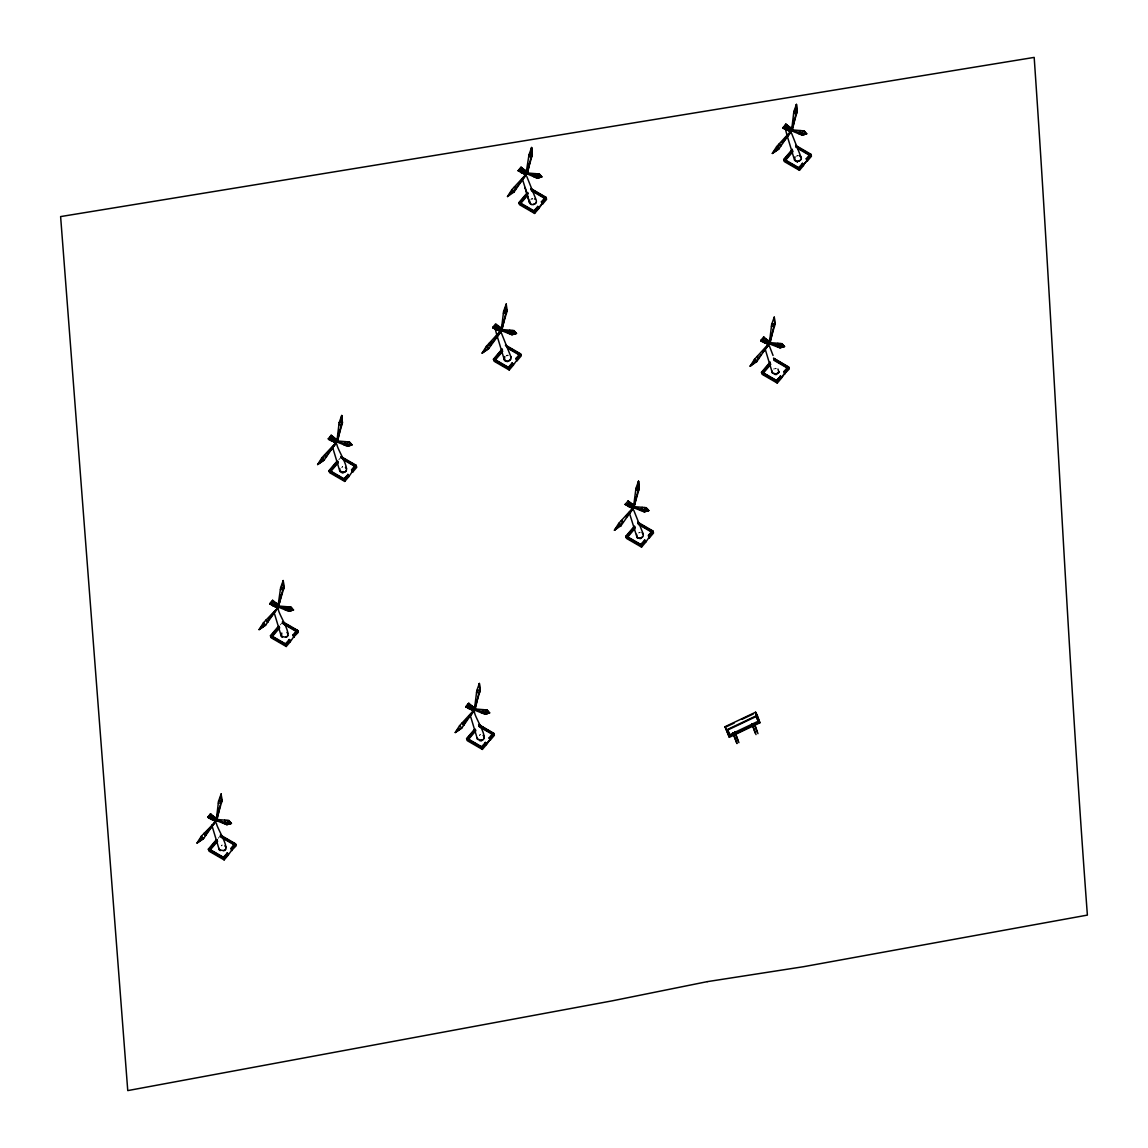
<?xml version="1.0" encoding="UTF-8"?>
<svg xmlns="http://www.w3.org/2000/svg" width="1148" height="1148" viewBox="0 0 1148 1148"><rect width="100%" height="100%" fill="white"/><g stroke="black" fill="none" stroke-linecap="round" stroke-linejoin="round"><path stroke-width="0.75" stroke-dasharray="5 3.75" d="M338.789 459.803L341.056 457.134M280.27 624.885L282.537 622.216M218.192 838.298L220.473 835.629M530.835 199.35L532.543 198.59M773.479 368.996L776.263 368.594L775.187 368.25M532.701 199.034L531.639 198.877M797.372 155.497L796.626 156.214L798.305 155.411M506.254 355.45L508.076 355.076M506.411 355.88L508.234 355.521M639.465 532.27L638.719 532.988L640.397 532.184M342.664 466.59L341.917 467.308L342.664 466.59M480.295 734.577L479.548 735.294L480.295 734.577M222.081 845.086L221.334 845.803L222.081 845.086"/><path stroke-width="1.5" d="M219.325 849.936L219.124 848.401M211.792 825.082L219.168 849.506C235.67 856.049 216.742 828.698 216.369 823.073M281.404 636.523L281.777 633.036M273.87 611.669L281.246 636.092C297.748 642.636 278.821 615.285 278.433 609.66M339.923 471.441L339.808 468.685M332.877 448.165L339.765 471.01C356.267 477.554 337.34 450.203 336.952 444.577M477.539 739.441L477.338 737.891M470.508 716.151L477.396 738.996C493.898 745.54 474.971 718.189 474.583 712.564M496.869 335.159L504.403 360.027L504.776 356.526M509.655 360.357C503.958 363.141 512.309 360.357 510.86 356.684L501.446 333.15M529.845 201.13L529.788 203.454M529.558 202.708L525.067 187.511L529.63 203.024C531.438 206.439 537.738 203.813 536.245 200.125L526.832 176.591M629.176 512.266L637.154 537.781L636.609 534.365M637.011 537.336C639.336 539.79 644.516 537.164 643.167 533.791L633.753 510.257M772.432 373.1L772.073 371.12M779.248 371.751L778.99 372.526L777.957 369.053M794.617 160.347L795.004 156.86M799.065 161.15L797.243 161.524L799.883 160.691L801.447 158.194L791.661 133.484M216.828 820.447L201.345 836.203L197.04 843.034L203.598 838.514L216.025 820.734C216.742 817.06 214.375 822.111 216.656 819.442L221.837 801.376L221.148 793.971L218.551 801.175L216.254 820.217M336.694 441.449C335.029 443.042 337.498 438.622 336.723 441.822L321.928 457.708L317.623 464.538L324.181 460.018L337.254 440.947L342.42 422.894L341.731 415.476L339.148 422.679L336.852 441.722M326.506 455.541L337.526 441.722L341.257 424.66M494.774 338.244L501.733 329.519L506.914 311.467L506.225 304.048L503.628 311.252L501.332 329.935L486.422 346.28L482.117 353.125L488.675 348.59L501.906 330.524M501.82 330.466L506.569 309.573L506.225 304.048L505.378 308.826M474.411 710.009C472.517 710.225 475.229 707.111 474.282 709.694L459.559 725.694L455.254 732.539L461.812 728.004L474.253 710.225L480.051 690.881L479.362 683.462L476.779 690.666L474.397 709.665M526.53 173.75L514.06 192.017L507.502 196.552L511.807 189.721L526.53 173.75C526.946 170.679 524.966 175.773 527.119 172.946L532.299 154.894L531.61 147.489L529.013 154.693L526.014 173.692M527.434 173.305L531.495 155.037L531.84 156.602L528.783 156.587L530.146 155.812M631.572 506.483L632.361 505.163L632.95 506.081L633.108 504.876L628.013 501.073L625.129 504.46L631.443 507.846L631.587 506.584L631.443 507.846M633.796 507.89L638.058 490.339M773.781 326.305L770.035 343.453L763.176 351.934M791.403 130.355C789.666 132.006 792.292 127.543 791.359 130.614L776.636 146.614L772.331 153.445L778.889 148.924L791.962 129.853L797.128 111.787L796.439 104.382L793.856 111.586L791.56 130.628M781.831 142.295L792.292 130.542L796.784 109.907L796.439 104.382L795.607 109.16M635.949 488.374L633.409 507.918L620.982 525.698L614.424 530.233L618.729 523.402L634.055 506.627L639.221 488.574L638.532 481.156L635.949 488.374L639.221 488.574L638.876 486.68M279.108 606.56L263.423 622.79L259.104 629.621L265.662 625.1L278.103 607.321L283.9 587.963L283.212 580.558L280.629 587.762L277.888 606.818M337.225 442.023L337.268 441.062M501.217 330.122C499.15 329.132 503.699 330.064 501.202 330.409M526.631 173.678L537.25 178.184L541.899 176.878L539.302 173.994L527.119 172.946L528.812 163.403M527.018 173.133L526.989 174.137M634.299 507.273C632.979 509.583 634.213 504.632 632.907 506.856M791.417 130.728L792.264 130.083M770.078 342.951L769.332 343.883L779.894 347.844L784.558 346.538L781.96 343.654L769.777 342.606L756.704 361.677L750.146 366.198L754.451 359.367L769.404 343.008L771.671 324.339L774.254 317.135L774.943 324.54L769.777 342.606L771.169 334.642M218.622 808.292L216.656 819.442L228.839 820.49L231.437 823.374L226.787 824.68L216.527 820.633L204.889 835.342L205.908 835.285M220.301 798.75L221.148 793.971L221.837 801.376L218.551 801.175L220.029 800.343M280.7 594.879L278.734 606.029L290.918 607.077L293.515 609.961L288.851 611.267L278.591 607.22M282.379 585.337L283.212 580.558L283.9 587.963L280.629 587.762L282.092 586.915M339.22 429.797L337.254 440.947L349.437 441.994L352.034 444.879L347.37 446.185L337.282 442.08M340.899 420.254L341.731 415.476L342.42 422.894L339.148 422.679L340.612 421.847M503.412 319.962L501.733 329.519L513.917 330.567L516.514 333.451L511.865 334.757L501.604 330.71M476.004 702.562L474.885 708.933L487.068 709.981L489.665 712.865L485.001 714.171L474.339 710.081L468.972 716.424M478.802 686.648L479.362 683.462L480.051 690.881L476.779 690.666L478.242 689.833M635.734 497.084L634.055 506.627L646.238 507.674L648.835 510.559L644.172 511.865L633.997 507.875M637.413 487.527L638.532 481.156L638.79 485.303M793.914 118.703L791.962 129.853L804.145 130.901L806.743 133.785L802.079 135.091L791.991 130.987M773.695 320.321L774.254 317.135L774.943 324.54L771.671 324.339L773.135 323.492M220.301 804.777L216.929 820.217L216.168 820.174M221.492 799.496L221.377 803.098L218.321 803.069M282.379 591.364L278.29 607.306M283.57 586.083L283.441 589.685L280.399 589.656M342.09 421L341.961 424.602L338.918 424.573M478.888 692.646L475.157 709.708L469.331 716.94M479.721 688.987L479.591 692.588L476.535 692.56M216.269 819.557L215.637 819.701M633.653 506.742L632.778 507.545L633.667 506.627M769.347 342.85L768.5 343.525L769.217 343.108M515.093 331.872L515.61 333.58L514.189 334.097L514.519 333.02L516.514 333.451L502.035 330.007M474.856 710.024L475.286 709.335M769.318 343.539L770.15 342.85M229.457 822.929L229.112 824.02L230.533 823.503L230.016 821.796L229.457 822.929L231.437 823.374L226.787 824.68M350.04 444.448L349.709 445.524L351.116 445.008L350.614 443.3M539.574 177.538L540.478 175.314L540.995 177.007L537.25 178.184M487.67 712.434L487.326 713.511L488.747 712.994L488.244 711.286L487.67 712.434L489.665 712.865L485.001 714.171M646.841 510.128L646.496 511.219L647.917 510.688L647.415 508.98L646.841 510.128L648.835 510.559L644.172 511.865M804.748 133.34L804.404 134.431L805.824 133.914L805.322 132.207M782.219 347.184L783.137 344.96L783.639 346.667L779.894 347.844M495.419 326.592C495.061 330.107 500.298 325.96 496.467 325.831M534.38 175.242L535.241 173.635L535.714 175.687L533.562 176.692M344.5 443.228L343.697 444.678L345.835 443.673L345.361 441.621M285.981 608.311L285.178 609.76L287.316 608.756L286.842 606.704M799.209 132.135L798.405 133.584L800.543 132.58L800.07 130.528M482.131 711.229L481.328 712.678L483.466 711.674L482.992 709.622M641.302 508.923L640.484 510.372L642.636 509.368L642.163 507.316M777.024 344.888L776.206 346.337L778.358 345.333L777.885 343.281M276.898 605.613C275.348 607.321 277.213 602.944 277.629 605.47L277.802 604.264L272.65 600.347L269.766 603.719L276.123 607.249L276.969 605.139M525.21 172.674L524.521 174.18L518.164 170.65L521.034 167.264L524.794 170.277M336.838 441.521L337.656 441.334M278.821 606.976L279.021 606.158M634.126 507.588L637.814 508.162M331.112 437.747C329.706 441.09 335.876 438.306 332.332 437.216M272.593 602.829C271.186 606.173 277.357 603.389 273.812 602.298M785.82 126.653C784.414 129.997 790.585 127.213 787.04 126.122M765.4 349.824L772.288 372.669L775.976 374.191L778.832 372.096M474.325 709.435L474.497 708.933M768.902 342.606L769.031 343.324M510.343 193.208L507.502 196.552L515.352 188.86M516.385 187.54L526.688 174.238M267.986 620.623L279.007 606.79L293.515 609.961M492.033 342.793L501.489 330.897M782.247 143.127L791.862 131.13M467.25 719.581L463.103 724.847L464.136 724.775M622.273 522.541L614.424 530.233L619.174 524.65M626.421 517.274L633.94 507.904M761.11 354.56L755.341 361.878L750.146 366.198L753.949 361.735M518.207 170.794L521.092 167.407L526.186 171.196L526.028 172.401L525.425 171.483L524.335 172.774L524.937 173.692M521.852 168.943L520.216 170.851L522.254 172.042L523.89 170.119L521.852 168.943L522.096 169.66M524.751 170.134L522.684 172.559M524.521 174.18L525.124 172.803M526.186 171.196L526.028 172.401M524.593 173.492L525.684 172.2M519.111 182.919L526.745 174.381M534.609 213.428L533.806 210.758L537.981 206.568L538.699 208.62L534.609 213.428L519.542 204.703L518.824 202.651L527.563 192.376M527.764 192.95L519.025 203.225L534.193 212.251L538.283 207.444L534.121 211.619M519.126 203.526L527.879 193.251M519.757 203.081L527.721 193.725M519.857 203.368L527.822 194.026M524.406 206.597L520.13 204.129L526.946 196.107M328.342 438.78L331.169 435.264L334.929 438.263L332.82 440.545M329.548 438.364L331.169 435.264L336.565 439.914L335.56 439.483L334.47 440.76L334.642 442.167L328.586 439.497L328.285 438.636L334.642 442.167M332.389 440.028L330.337 438.852L332.69 440.889L334.025 438.106L331.973 436.929M336.149 440.401L336.321 439.182M324.152 456.875L317.623 464.538L324.181 460.018L321.928 457.708L322.373 458.97M327.123 453.388L336.622 442.238M530.85 188.53L545.917 197.255L546.635 199.307L542.545 204.114L541.426 201.818L545.185 197.399L532.557 190.539M533.892 211.376L537.981 206.568M545.917 197.255L542.028 202.636L546.118 197.829L531.05 189.104M544.554 199.365L541.727 202.694L546.218 198.116L530.936 189.147L531.567 190.582M534.093 211.95L537.781 206.913M537.207 209.065L534.38 212.38L527.248 208.247M541.985 203.44L545.759 199.02M538.254 208.262L542.1 203.741M538.699 208.62L542.143 203.87M344.328 480.237L348.418 475.43L344.242 479.62L343.941 478.745L348.117 474.555L348.834 476.621L344.744 481.414L329.677 472.703L328.959 470.637L336.608 461.654M337.641 461.137L329.16 471.225L344.228 479.936L348.318 475.143L344.142 479.319L328.959 470.637M332.533 467.652L329.261 471.512L344.5 480.366M329.892 471.067L337.842 461.726M337.957 462.013L329.993 471.369L344.242 479.62M338.215 462.759L330.251 472.115L329.691 470.493L343.941 478.745M340.97 456.517L356.052 465.241L356.77 467.293L352.68 472.101L351.546 469.805L355.32 465.385L355.88 467.006L343.051 459.573M348.117 474.555L344.027 479.362L344.744 481.414M352.68 472.101L351.962 470.049L356.052 465.241M352.221 471.742L348.834 476.621M499.552 330.251L498.95 329.333L500.04 328.055L500.643 328.974L500.801 327.768L495.649 323.836L492.822 327.352L499.136 330.739L499.94 328.572L498.878 330.021M499.136 330.739L493.066 328.07L494.989 325.817M497.17 329.462L498.505 326.692L496.467 325.501M497.299 329.117L499.366 326.706L497.357 329.261L492.779 327.223L493.066 328.07M500.801 327.768L500.643 328.974M499.208 330.05L500.298 328.773M485.905 348.662L482.117 353.125L488.675 348.59L486.422 346.28L486.852 347.543L491.602 341.961M276.123 607.249L269.823 603.862L272.693 600.476M272.076 604.652L274.171 605.972L275.506 603.188L273.454 602.011M276.539 606.761L277.041 604.551M263.853 624.053L259.104 629.621L265.662 625.1L263.423 622.79M268.603 618.471L278.361 607.45M493.439 359.209L508.736 368.192L508.421 367.317L512.195 362.897L513.314 365.193L509.224 370L494.157 361.276L493.439 359.209L502.178 348.949M502.437 350.585L494.472 359.941L494.171 359.066L502.135 349.709M502.379 349.523L493.64 359.798L508.708 368.522L512.395 363.471M494.831 358.807L502.48 349.81M494.372 359.654L502.336 350.298M495.879 359.353L502.695 351.331M285.809 645.32L289.899 640.512L285.723 644.702L285.422 643.827L289.597 639.637L290.315 641.703L286.225 646.496L271.158 637.771L270.44 635.719L278.089 626.736M279.122 626.22L270.641 636.293L285.709 645.018L289.396 639.981M272.923 634.026L270.741 636.595L285.996 645.449M275.104 631.457L278.39 627.597M271.373 636.15L279.323 626.794M279.438 627.095L271.473 636.451L271.172 635.576L285.422 643.827M271.732 637.197L279.696 627.841M505.464 345.089L520.532 353.814L521.249 355.866L517.16 360.673L516.026 358.391L519.8 353.957L520.36 355.579L507.531 348.16M512.596 363.141L508.507 367.934L509.224 370M520.532 353.814L516.643 359.195M520.833 354.689L516.342 359.252L520.733 354.388L505.536 345.706M508.995 368.939L510.874 366.729M513.314 365.193L516.715 360.314M282.451 621.599L297.533 630.324L298.25 632.376L293.745 636.953L293.027 634.887L296.801 630.467L297.361 632.089L293.601 636.509M286.225 646.496L285.508 644.444L289.597 639.637M297.533 630.324L293.644 635.705L297.734 630.898L282.537 622.216M290.315 641.703L293.701 636.824M783.036 127.686L785.878 124.171L789.623 127.17L787.571 129.581L789.58 127.026M790.211 129.064L789.35 131.073L783.295 128.404L785.878 124.171M787.399 129.796L788.719 127.012L786.681 125.835M789.767 130.585L789.178 129.667L790.269 128.375L790.857 129.293L791.015 128.088L785.921 124.3M789.35 131.073L789.767 129.853M778.861 145.782L772.331 153.445L778.889 148.924L776.636 146.614L777.081 147.877M215.982 818.409L210.572 813.76L207.745 817.276L214.475 820.174C214.719 816.472 214.26 821.451 214.963 817.964L215.982 818.409L214.963 817.964M208.95 816.859L210.572 813.76M211.39 815.424L213.428 816.601L211.792 818.524L209.754 817.333M212.222 819.041L214.289 816.615L212.28 819.17L207.702 817.132L214.059 820.662M215.724 817.677L215.566 818.883M214.475 820.174L215.221 818.696M201.79 837.466L197.04 843.034L203.598 838.514L201.345 836.203M206.525 831.884L216.154 820.677M788.332 155.281L783.969 160.419L799.037 169.143L803.126 164.336L798.951 168.526L798.649 167.651L802.825 163.461L803.543 165.527L799.453 170.32L784.371 161.595L783.654 159.543L792.407 149.269M792.924 151.665L784.959 161.021L784.385 159.4L792.35 150.044M791.517 151.134L783.854 160.117L798.936 168.842L802.61 163.805M784.586 159.974L792.55 150.632M792.651 150.919L784.701 160.275L798.951 168.526M223.731 858.733L227.821 853.925L223.659 858.116L223.343 857.24L227.519 853.05L228.237 855.116L224.147 859.909L209.079 851.185L208.362 849.133L216.011 840.149M217.058 839.633L208.563 849.707L223.63 858.431L227.72 853.638L223.559 857.814L224.147 859.909M213.04 844.871L216.312 841.01M217.259 840.221L209.295 849.563L223.559 857.814L227.519 853.05M217.359 840.508L209.395 849.864L209.094 848.989L223.343 857.24M209.668 850.611L217.618 841.254M795.679 145.423L810.746 154.148L811.478 156.2L807.388 161.007L806.255 158.711L810.014 154.291L810.588 155.913L797.76 148.479M802.825 163.461L798.721 168.268L799.453 170.32M810.746 154.148L806.972 159.816L811.062 155.009L795.765 146.04M806.857 159.529L810.947 154.722M220.387 835.012L235.455 843.737L236.172 845.789L231.681 850.367L230.963 848.3L234.723 843.88L235.297 845.502L231.523 849.922M232.083 850.596L231.365 848.544L235.455 843.737M224.864 857.757L227.677 854.442M228.237 855.116L231.638 850.238M760.851 340.439L763.693 336.924L769.088 341.573L768.084 341.128L766.993 342.42L767.165 343.826L761.11 341.157L760.808 340.296L767.165 343.826M761.11 341.157L763.033 338.904M765.156 342.405L766.534 339.765L766.792 340.497M627.396 505.249L628.774 502.609L631.07 504.517A1.88 1.55 -19.3 0 0 630.769 503.929M766.921 343.108L767.912 341.616L767.582 343.338M768.672 342.047L768.83 340.841M767.237 343.137L768.328 341.86M627.554 505.78A1.88 1.55 -19.3 0 0 629.491 506.569L630.812 503.8M762.803 351.331L769.404 344.027M631.859 507.359L632.361 505.163M626.033 516.6L633.538 507.861M465.916 706.637L468.8 703.25L474.196 707.9L473.191 707.469L472.273 710.153L465.916 706.637L470.493 708.675L472.56 706.25L470.45 708.531M466.217 707.484L468.8 703.25L465.959 706.766L472.273 710.153M469.604 704.915L471.656 706.106L470.02 708.015L467.968 706.838M472.029 709.435L473.091 707.986L472.101 708.746M473.952 707.182L473.78 708.388L473.191 707.469M472.345 709.464L473.45 708.187M777.268 383.073L776.464 380.404L780.626 376.214L781.358 378.28L777.268 383.073L762.186 374.348L761.468 372.296L770.222 362.022M459.056 728.076L455.254 732.539L461.812 728.004L459.559 725.694M466.863 718.892L462.673 723.814L462.242 722.809L464.108 724.646M770.739 364.418L762.774 373.774L762.2 372.153L770.165 362.797M766.046 367.733L761.669 372.87L776.751 381.595L780.425 376.558M766.146 368.034L761.77 373.172L776.852 381.897L780.525 376.845M770.365 363.371L762.401 372.727L776.665 380.978M762.502 373.028L770.466 363.672M641.545 547.108L640.742 544.439L644.903 540.249L645.635 542.301L641.545 547.108L626.464 538.383L625.746 536.331L634.5 526.057M634.701 526.631L625.947 536.905L641.029 545.63L645.119 540.823L640.943 545.013L625.746 536.331M628.243 534.624L626.047 537.192L641.129 545.917L644.803 540.88M630.424 532.055L634.801 526.918M626.679 536.762L634.643 527.406M634.744 527.693L626.779 537.049L639.623 544.482M635.016 528.453L627.052 537.795L626.478 536.173L640.742 544.439M482.375 749.414L481.572 746.731L485.748 742.555L486.465 744.607L482.375 749.414L467.308 740.69L466.576 738.623L474.239 729.64M475.846 730.745L467.882 740.101L467.308 738.48L475.272 729.124M472.244 732.783L466.791 739.212L482.131 748.353M466.892 739.499L475.473 729.712M467.623 739.355L475.573 729.999M788.561 366.901L784.271 372.052L788.762 367.475L773.494 358.176L788.561 366.901L789.279 368.953L784.787 373.531L784.07 371.464L787.829 367.044L788.403 368.666L784.629 373.086M780.626 376.214L776.536 381.021L761.468 372.296M780.898 377.907L784.744 373.401L781.358 378.28M638.058 523.402L637.771 522.197L652.839 530.921L653.556 532.988L649.467 537.781L648.347 535.499L652.107 531.065L637.858 522.814M640.814 545.056L644.903 540.249M649.467 537.781L648.749 535.729L652.839 530.921M650.428 533.863L648.548 536.073L653.04 531.51M641.043 545.3L643.87 541.985M650.529 534.15L648.649 536.36L653.14 531.797M645.635 542.301L649.022 537.422M478.989 725.995L493.253 734.246L489.479 738.666L493.984 734.103L478.601 724.503L493.669 733.228L494.401 735.28L490.311 740.087L489.177 737.805L492.937 733.371L493.511 734.993L479.261 726.741M485.748 742.555L481.658 747.348L466.576 738.623M493.669 733.228L489.794 738.609L493.884 733.802L478.802 725.077M481.859 747.936L485.948 743.129M481.959 748.223L485.532 742.885M489.751 739.412L492.564 736.098M486.006 744.234L489.852 739.728M486.465 744.607L489.895 739.857M774.484 326.262L771.427 326.233M638.762 490.282L635.705 490.268L637.068 489.493M210.773 816.027C208.462 819.328 215.465 817.161 211.734 815.711M763.879 339.177C761.526 342.104 768.184 340.899 765.171 338.918M774.168 374.148L776.134 374.621L778.358 372.827M637.657 537.838L640.412 538.656L642.636 536.848M468.987 705.518C466.676 708.818 473.679 706.651 469.963 705.202M277.959 605.943L277.859 607.034M521.536 169.359C518.437 171.655 525.038 172.114 522.828 169.402M533.332 204.545L535.04 203.799M340.21 471.656L342.692 473.048L345.175 471.785M479.276 740.474L481.242 740.962L482.806 739.771M795.32 110.753L793.856 111.586L797.128 111.787L796.784 109.907M504.761 312.371L503.398 313.146L506.455 313.174L506.11 311.596M725.048 726.713L755.614 712.205L757.278 715.319L759.904 722.781L729.339 737.303L725.048 726.713L729.339 737.303M726.239 726.827L734.175 723.053M742.125 719.279L753.246 713.999M726.727 729.827L757.278 715.319M756.503 716.366L727.904 729.941L730.114 736.241L758.713 722.666L755.786 715.017L758.713 722.666M730.114 736.241L729.396 734.907L757.996 721.331M802.079 135.091L806.743 133.785M511.865 334.757L514.691 333.709L513.917 330.567M347.37 446.185L352.034 444.879M288.851 611.267L291.692 610.219L290.918 607.077M535.499 177.481L537.996 176.648L537.465 173.836M800.328 134.373L802.839 133.541L802.294 130.728M510.099 334.039L512.611 333.221L512.08 330.394M345.62 445.467L348.131 444.635L347.6 441.822M778.143 347.127L780.64 346.294L780.109 343.482M287.1 610.549L289.612 609.717L289.081 606.905M642.421 511.147L644.918 510.329L644.387 507.516M483.251 713.453L485.762 712.635L485.231 709.808M223.099 823.173L225.252 822.169L224.778 820.117M225.037 823.963L227.534 823.13L227.003 820.318M512.682 192.233L514.06 192.017L511.807 189.721L514.06 192.017M527.391 173.721L541.899 176.878L538.283 176.089M780.181 145.753L781.214 145.696L779.305 143.715L779.75 144.734M489.952 345.433L490.985 345.361L489.091 343.396L489.522 344.4M757.996 358.506L759.029 358.449L757.12 356.468L757.565 357.487M325.472 456.847L326.506 456.789M266.953 621.929L267.986 621.872M334.47 440.76L335.058 441.679M793.612 113.48L796.597 113.537L796.339 111.93M532.299 154.894L529.013 154.693L530.491 153.846L531.61 147.489L531.955 153.014M787.083 135.493L794.473 159.916L797.229 161.509M794.918 160.562L797.401 161.954M505.335 360.73L504.69 360.228L507 361.19M507.172 361.62L506.125 361.06M773.537 344.127L770.035 343.381L784.558 346.538L782.563 346.093M502.006 330.294L507.244 331.428M478.644 710.469L475.157 709.708L487.843 713.123L487.068 709.981M220.416 820.964L216.929 820.217L229.629 823.633L228.839 820.49M792.235 130.628L804.92 134.043L804.145 130.901M634.313 507.402L647.013 510.817L646.238 507.674M337.526 441.722L350.212 445.137L349.437 441.994M799.195 155.54L801.232 157.448M535.155 198.963L534.509 199.078M789.106 130.355L782.993 127.543L783.295 128.404M518.164 170.65L524.263 173.448M625.086 504.331L631.199 507.129M269.766 603.719L274.343 605.757L276.41 603.346M334.829 440.961L335.517 440.158M791.273 128.82L786.179 125.017M790.857 129.293L790.269 128.375M791.202 130.169L791.919 130.585M787.098 128.935L785.045 127.744L786.94 134.976M795.966 146.614L810.33 155.167M806.255 158.711L807.388 161.007M803.543 165.527L802.409 163.231M784.385 159.4L798.649 167.651M783.654 159.543L798.85 168.225M525.425 171.483L526.444 171.913M526.372 173.276L527.09 173.692M532.658 190.841L545.487 198.26M531.495 190.769L544.324 198.188M541.426 201.818L542.545 204.114M780.927 345.749L782.735 346.796L781.96 343.654M765.07 338.603L769.088 341.573M769.016 342.922L769.734 343.338M762.86 340.497L764.912 341.688M533.806 210.758L519.556 202.507L520.13 204.129M518.824 202.651L534.021 211.332M773.795 359.037L788.863 367.762L784.773 372.569L788.131 367.92L773.881 359.654M773.781 359.367L788.03 367.618M774.139 360.415L788.403 368.666M784.07 371.464L785.189 373.76M762.2 372.153L776.464 380.404M500.04 328.055L501.059 328.486M500.987 329.835L501.705 330.251M496.869 328.601L494.831 327.424L496.711 334.642M507.273 346.839L519.327 353.814M507.172 347.112L520.001 354.545M507.273 347.399L520.101 354.832M516.026 358.391L517.16 360.673M512.496 363.773L508.808 368.809L493.74 360.085M494.171 359.066L508.421 367.317M495.793 360.472L508.621 367.905M629.621 506.225L631.673 503.814L627.97 500.944L633.366 505.594M633.294 506.942L634.012 507.359M627.138 504.532L629.19 505.708M639.58 523.947L651.634 530.921M639.479 524.22L652.308 531.653M638.159 523.689L652.408 531.94L652.107 531.065M638.417 524.435L651.246 531.868M331.471 436.111L336.565 439.914M336.493 441.262L337.211 441.679M341.056 457.134L356.253 465.815L352.163 470.623L355.521 465.959L341.257 457.708M341.286 457.392L356.354 466.117L351.848 470.68M341.358 458.009L355.622 466.26M486.034 712.076L487.843 713.123M474.124 709.249L474.841 709.665M468.226 707.555L470.321 708.876A1.88 1.55 -19.3 0 1 468.269 707.699M278.046 604.996L277.027 603.819M277.974 606.345L278.691 606.761M271.818 603.92L273.87 605.111M478.888 725.694L493.152 733.959M489.177 737.805L490.311 740.087M284.274 623.335L297.834 631.185L293.745 635.992L297.102 631.343L282.839 623.077M282.738 622.79L297.002 631.041M283.111 623.838L297.361 632.089M293.027 634.887L294.161 637.183M467.308 738.48L481.572 746.731M467.523 739.068L481.773 747.319M270.44 635.719L285.622 644.401M272.894 637.269L285.723 644.702M215.91 819.758L216.628 820.174M220.473 835.629L235.656 844.311L231.566 849.118L234.924 844.454L220.674 836.203M220.689 835.873L235.756 844.598L231.666 849.405L235.024 844.756L220.775 836.505M221.033 837.251L235.297 845.502M208.362 849.133L223.659 858.116M208.663 850.008L223.917 858.862M470.178 704.944L473.435 707.455L473.177 706.738M213.04 816.285L215.207 817.964L214.963 817.233M642.076 532.643L643.325 534.236M346.524 468.542L345.433 467.394M484.155 736.542L483.064 735.38M288.005 633.624L286.914 632.476M225.926 847.037L224.836 845.889M516.342 188.674L514.476 186.823L514.921 187.842M623.264 522.34L621.398 520.503L621.843 521.522M324.611 454.809L326.477 456.66M267.958 621.742L266.092 619.891L266.523 620.91M205.879 835.156L204.014 833.305L204.459 834.323M504.245 359.582L504.847 360.673M472.416 708.89L472.689 709.665M759.904 722.781L755.614 712.205M751.911 723.642L756.03 734.591M734.82 731.75L738.925 742.67M732.869 732.682L736.987 743.588L733.959 735.796M769.476 346.237L773.049 355.464M801.017 159.342L800.543 160.074M796.066 146.901L796.325 147.662M788.332 129.911L788.59 130.628M786.94 126.553L786.983 126.696A1.88 1.55 -19.3 0 1 788.346 126.883M768.069 340.396L768.313 341.128M780.224 375.984L780.941 378.036M766.146 342.664L766.405 343.381M763.693 336.924L763.98 337.77M754.695 724.288L757.981 733.658M754.939 725.837L757.135 732.094M753.002 726.756L755.183 733.012M735.366 733.314L738.092 741.091M727.746 730.171L729.396 734.907M525.425 170.751L525.669 171.468L521.034 167.264M536.188 202.45L535.714 203.182M537.58 206.339L538.297 208.391M523.502 173.004L523.746 173.735M520.475 171.569L520.518 171.712A1.88 1.55 -19.3 0 0 523.029 172.745M531.524 204.502L530.72 204.172M632.347 504.431L632.591 505.149M644.502 540.005L645.219 542.071M631.271 506.44L631.515 507.172M630.424 506.684L630.683 507.402M628.774 502.609L629.018 503.341M511.004 357.128L510.559 356.483M500.04 327.324L500.284 328.041M510.803 359.008L510.329 359.74M512.195 362.897L512.912 364.949M498.117 329.576L498.361 330.294M484.212 737.633L483.954 738.422M485.331 742.311L486.049 744.363M471.656 706.106L471.9 706.824M471.254 708.99L471.512 709.708M335.546 438.737L335.804 439.469M346.323 470.436L345.835 471.168M347.701 474.325L348.274 475.946M333.623 441.004L333.881 441.722M289.181 639.407L289.913 641.459M287.804 635.518L287.316 636.25M275.951 605.843L276.209 606.56M286.656 636.867L285.838 637.327M275.104 606.087L275.362 606.804M272.65 600.347L272.951 601.193M282.336 637.24L281.691 636.738M225.726 848.932L225.252 849.664M227.117 852.82L227.835 854.873M213.872 819.256L214.131 819.973M224.578 850.281L223.774 850.74M213.04 819.5L213.284 820.217M220.258 850.654L219.627 850.151M522.254 178.6L525.239 188.085M539.302 173.994L540.091 177.136M766.161 339.636A1.88 1.55 -19.3 0 1 766.721 340.238M788.289 129.394A1.88 1.55 -19.3 0 1 785.361 128.189M471.268 705.977A1.88 1.55 -19.3 0 1 471.828 706.565M212.997 818.998A1.88 1.55 -19.3 0 1 210.055 817.778M213.04 816.472A1.88 1.55 -19.3 0 1 213.385 816.745M523.101 169.818A1.88 1.55 -19.3 0 1 524.048 171.798M498.419 328.744A1.88 1.55 -19.3 0 1 495.132 327.869M497.701 326.391A1.88 1.55 -19.3 0 1 498.117 326.563M333.58 440.502A1.88 1.55 -19.3 0 1 330.653 439.282M332.274 437.79A1.88 1.55 -19.3 0 1 333.637 437.976M275.061 605.57A1.88 1.55 -19.3 0 1 272.133 604.365M275.118 603.059A1.88 1.55 -19.3 0 1 275.448 603.331M627.64 504.001C629.965 507.918 630.955 500.198 627.64 504.001M291.52 609.516L291.19 610.607L292.596 610.09L292.094 608.383L291.52 609.516M510.157 332.49L508.177 333.264L509.841 330.208L510.157 332.49M806.929 160.648L803.083 165.154L806.972 160.777M767.395 339.779L765.386 342.334L767.395 339.779M506.569 309.573L503.628 311.252L506.914 311.467L506.569 309.573M707.24 981.655L612.171 1000.855L127.758 1090.6L60.614 216.585L1034.176 57.4C1053.95 343.18 1066.033 629.434 1087.386 915.1L803.428 966.716L707.24 981.655M756.704 361.677L755.341 361.878L754.451 359.367L756.704 361.677M620.982 525.698L619.619 525.913L618.729 523.402L620.982 525.698M765.214 342.549L763.162 341.358A1.88 1.55 -19.3 0 0 765.214 342.549"/></g></svg>
